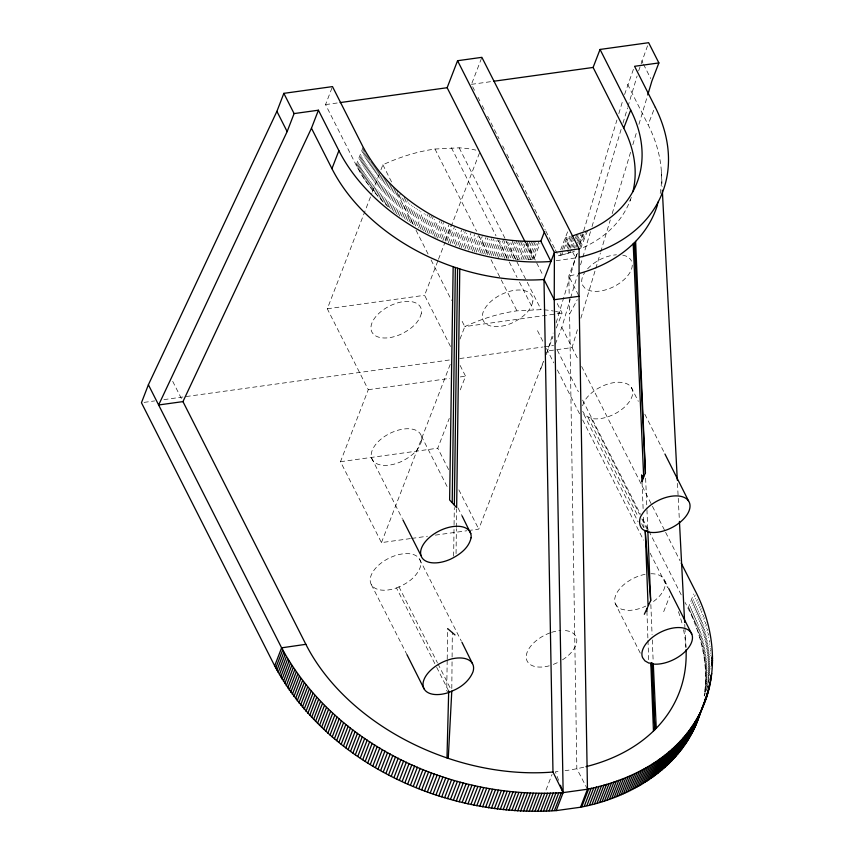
<?xml version="1.0" encoding="UTF-8"?>
<svg xmlns="http://www.w3.org/2000/svg" width="854" height="854" viewBox="0 0 854 854"><rect width="100%" height="100%" fill="white"/><g stroke="black" fill="none" stroke-linecap="round" stroke-linejoin="round"><path stroke-width="0.64" stroke-dasharray="4.27 3.2" d="M707.913 686.36L704.208 695.957C709.226 663.729 700.461 630.764 685.079 602.465M451.809 688.516L452.086 658.359M452.097 657.057L452.321 632.152M456.057 553.584L456.378 528.669M456.399 527.356L456.634 508.984M453.645 556.157L454.061 525.947M454.072 524.634L454.307 507.564M447.186 660.398L446.727 690.833L449.321 692.306M447.208 659.074L447.677 628.64M546.357 354.538L553.093 333.081M556.157 322.876L577.55 251.428M579.46 245.055L583.282 232.299M583.666 231.018L616.919 120.03M618.83 113.646L623.025 99.619M624.562 94.516L633.636 68.704M555.335 344.141L561.825 327.338L570.226 299.274M570.611 297.993L577.485 275.031M580.549 264.825L582.46 258.442M582.844 257.171L590.488 231.658M592.014 226.556L621.434 128.313M622.972 123.211L627.551 107.903M627.936 106.633L637.105 76.006M638.632 70.903L648.634 42.7M577.411 329.708L572.063 347.567L547.745 350.941M580.859 318.222L595.377 269.747M595.761 268.466L600.341 253.158M600.725 251.887L610.279 219.99M612.19 213.607L630.914 151.094M632.825 144.721L637.031 130.683M638.941 124.3L647.353 96.235M577.368 253.328L568.796 276.055L569.212 295.836M397.697 190.922L390.748 208.931C376.795 196.516 364.658 181.859 356.203 165.153L325.545 104.604L332.494 86.606M356.203 165.153L363.153 147.155M357.015 166.733L363.964 148.735M357.794 168.185L364.733 150.187M358.584 169.636L365.064 152.834M359.406 171.078L366.345 153.079M360.239 172.519L367.188 154.521M361.103 173.96L368.053 155.951M361.989 175.38L368.928 157.382M362.897 176.81L369.835 158.812M363.815 178.23L370.305 161.427M364.765 179.65L371.714 161.641M365.736 181.059L372.686 163.05M366.729 182.457L373.678 164.459M367.743 183.856L374.692 165.857M368.779 185.243L375.717 167.245M369.835 186.631L376.774 168.633M370.903 188.008L377.852 170.01M372.002 189.374L378.952 171.376M410.379 538.596L381.46 542.61L340.49 461.704L368.277 389.702L327.306 308.796L371.864 193.346M372.344 192.097L379.048 174.718M380.959 169.754L382.88 164.79A115.973 64.53 -26.9 0 1 434.985 149.034L459.174 147.838A115.973 64.53 -26.9 0 1 475.838 150.123M373.113 190.741L380.062 172.743M374.255 192.097L380.735 175.294M375.408 193.442L382.357 175.444M376.582 194.787L383.531 176.778M377.778 196.11L384.727 178.112M378.995 197.434L385.933 179.436M380.222 198.747L387.172 180.749M381.471 200.06L388.421 182.051M382.741 201.352L389.691 183.354M384.033 202.644L390.983 184.635M385.346 203.914L392.285 185.916M386.67 205.184L393.609 187.186M388.004 206.444L394.954 188.446M389.371 207.693L396.32 189.684M392.135 210.148L398.156 194.552M393.555 211.365L400.494 193.367M394.975 212.571L400.996 196.975M396.427 213.767L402.447 198.16M397.879 214.941L404.828 196.943M399.362 216.115L405.842 199.313M401.316 216.073L407.337 200.476M402.821 217.215L408.372 202.814M404.337 218.357L409.899 203.946M405.874 219.478L411.436 205.077M407.433 220.578L412.984 206.177M408.991 221.677L414.553 207.276M410.571 222.755L416.133 208.355M412.162 223.823L417.723 209.422M413.774 224.88L419.325 210.479M415.386 225.926L420.947 211.525M471.931 83.116L481.88 57.335M417.489 225.755L422.581 212.55M418.663 227.965L424.224 213.564M420.328 228.968L425.879 214.567M421.993 229.95L428.014 214.354M423.669 230.922L429.69 215.325M425.367 231.882L431.387 216.286M427.064 232.822L433.085 217.226M428.783 233.75L434.344 219.35M430.971 233.462L436.063 220.268M432.7 234.359L437.803 221.154M433.992 236.441L440.002 220.844M435.743 237.305L441.764 221.709M437.504 238.159L443.525 222.552M439.746 237.786L444.838 224.591M441.529 238.608L446.621 225.413M442.852 240.614L448.873 225.008M445.115 240.198L450.666 225.798M450.496 346.446L424.587 295.292L437.995 260.523M438.476 259.285L445.18 241.906M445.66 240.668L479.67 152.524M446.92 240.967L452.012 227.762M448.275 242.92L454.285 227.313M450.09 243.657L455.652 229.256M452.385 243.176L457.477 229.972M454.221 243.87L459.313 230.676M455.598 245.76L461.619 230.164M457.904 245.226L463.466 230.826M459.292 247.084L465.313 231.477M461.149 247.713L466.711 233.313M463.476 247.126L468.568 233.921M464.886 248.93L470.906 233.323M467.223 248.3L472.315 235.106M468.632 250.073L474.653 234.466M470.97 249.411L476.073 236.216M472.39 251.14L478.411 235.533M474.28 251.652L479.841 237.252M476.169 252.133L482.19 236.537M478.528 251.407L483.62 238.213M479.959 253.062L485.979 237.465M481.848 253.499L487.869 237.903M483.748 253.916L489.31 239.515M485.648 254.311L491.669 238.714M487.549 254.695L493.569 239.088M489.449 255.058L495 240.657M491.349 255.399L497.37 239.793M381.46 542.61L450.442 363.847M460.018 339.017L464.811 326.602L461.203 319.46M493.249 255.72L499.27 240.123M495.149 256.029L500.7 241.618M497.039 256.307L503.529 239.504M498.48 257.78L504.96 240.977M500.839 256.819L506.86 241.223M502.728 257.054L508.29 242.653M504.159 258.463L510.18 242.856M506.048 258.655L512.998 240.647M507.938 258.826L514.418 242.024M510.286 257.769L516.766 240.977M448.617 469.615L437.771 448.201L449.268 418.407M460.285 389.851L465.558 376.198L460.135 365.491M512.165 257.908L518.645 241.106M520.524 241.223L513.574 259.221L519.179 259.445L525.199 243.838M515.453 259.317L522.392 241.308M517.321 259.392L523.331 243.785M521.036 259.477L527.986 241.479M522.894 259.499L529.832 241.49M531.69 241.49L524.74 259.488L533.878 259.189L539.899 243.593M526.576 259.467L533.526 241.468M528.412 259.435L535.362 241.426M530.249 259.37L536.269 243.764M532.063 259.285L539.013 241.287M560.672 249.795L567.91 231.039M558.356 255.794L560.032 255.41L561.879 250.606M562.348 249.411L566.971 237.401L570.28 236.579L565.647 248.578M560.032 255.41L561.686 255.004L563.544 250.201M564.003 249.005L568.636 237.006M567.28 248.14L571.913 236.142M561.686 255.004L566.586 253.681L567.974 250.083M568.444 248.877L573.066 236.878M566.586 253.681L568.198 253.2L569.586 249.603M570.045 248.407L573.29 240.006M568.198 253.2L569.789 252.709L574.881 239.504M575.34 238.309L576.738 234.711M573.215 247.393L574.144 244.991M576.461 238.992L578.318 234.199M574.326 248.066L575.254 245.664M577.101 240.86L579.877 233.665M575.874 247.511L577.261 243.913M577.731 242.717L580.966 234.316M578.798 243.347L582.044 234.946M579.866 243.966L583.57 234.359M579.983 246.955L586.004 231.359M587.499 230.74L580.549 248.738A150.112 106.142 21.1 0 0 630.433 199.697M468.216 530.569L478.742 529.106L543.411 361.509M546.763 352.819L552.986 336.679M556.338 327.989L562.092 313.098L556.061 301.195M540.795 368.939L543.582 361.744M660.206 193.442A177.365 125.41 21.1 0 0 648.101 124.759L655.05 106.761M629.942 201L631.33 197.391M546.026 790.025L552.047 774.429M663.707 611.667L669.717 596.06M688.089 608.422L693.64 594.021M689.146 610.546L695.167 594.939M690.235 612.798L695.786 598.398M691.281 615.061L697.302 599.455M692.295 617.325L698.316 601.728M693.277 619.598L699.298 603.991M694.217 621.861L700.237 606.265M695.124 624.135L701.145 608.539M695.989 626.42L702.009 610.813M696.821 628.693L702.383 614.293M697.622 630.978L703.632 615.371M698.38 633.252L704.401 617.655M699.095 635.536L704.657 621.136M699.778 637.821L705.799 622.214M700.429 640.105L706.45 624.498M701.038 642.379L706.589 627.978M701.604 644.663L707.624 629.056M702.137 646.937L707.699 632.536M702.639 649.221L708.649 633.615M703.088 651.495L708.649 637.095M703.515 653.769L708.606 640.564M703.888 656.032L709.909 640.436M704.24 658.306L709.791 643.895M704.539 660.558L710.101 646.158M704.806 662.821L710.368 648.421M705.041 665.074L711.051 649.478M705.223 667.326L710.784 652.926M705.383 669.568L710.934 655.167M705.489 671.81L709.663 661.007M705.564 674.041L709.738 663.238M705.607 676.272L709.77 665.469M705.596 678.492L710.229 666.483M705.564 680.702L711.115 666.301M705.479 682.901L711.04 668.501M705.361 685.1L709.994 673.101M705.212 687.289L708.916 677.692M705.02 689.466L708.724 679.869M704.785 691.644L708.948 680.841M704.507 693.8L707.752 685.399M582.535 405.757L584.531 401.038A27.285 15.18 -26.9 0 1 620.121 382.282A27.285 15.18 -26.9 0 1 628.138 403.28A27.285 15.18 -26.9 0 1 591.149 418.375L585.086 415.364L582.716 411.372M587.467 789.235L576.834 768.717L569.597 314.069L577.272 299.615M562.519 659.811C568.412 656.118 573.685 650.972 576.183 644.364A27.285 15.18 -26.9 0 0 563.266 630.455M396.491 587.947C406.355 584.136 416.122 577.742 420.147 567.526A27.285 15.18 -26.9 0 0 398.85 554.588A27.285 15.18 -26.9 0 0 370.209 579.322A27.285 15.18 -26.9 0 0 396.491 587.947L436.095 666.131M553.349 664.412L559.039 661.967M572.938 251.663L574.486 251.119M569.789 252.709L571.369 252.197M566.971 237.401L565.305 237.786L571.988 250.756M556.135 260.726L577.731 257.62M325.545 104.604L338.76 102.768M471.461 84.343L492.384 81.44M327.306 308.796L424.587 295.292M144.091 402.383L154.659 400.921M163.904 399.629L450.528 359.833M459.772 358.541L542.984 346.991M544.308 346.809L553.552 345.518M368.277 389.702L449.78 378.386M460.295 376.924L465.558 376.198M340.49 461.704L437.771 448.201M411.692 538.415L427.47 536.227M435.359 535.127L466.903 530.75M555.538 311.432A115.973 64.53 -26.9 0 1 562.092 313.098L464.811 326.602A115.973 64.53 -26.9 0 1 516.926 310.845L541.116 309.65A115.973 64.53 -26.9 0 1 553.253 310.995M572.596 251.941L575.628 257.833M421.374 436.095L448.393 489.075M458 507.916L462.206 516.158M419.613 559.221L461.341 641.098M371.319 584.606L407.091 654.911M641.696 60.698L642.902 63.079M643.5 64.274L650.727 78.547M627.615 84.3L648.101 124.759M578.436 295.089L568.796 276.055A177.365 125.41 21.1 0 0 576.663 274.198M472.657 86.702L474.461 90.257M478.048 97.345L479.852 100.889M482.243 105.629L485.243 111.532M487.645 116.261L499.024 138.732M502.622 145.831L504.426 149.375M506.817 154.104L509.817 160.018M512.208 164.747L514.012 168.291M516.403 173.02L519.403 178.934M521.805 183.663L530.793 201.395M531.391 202.579L545.172 229.779M545.77 230.964L554.758 248.695M555.367 249.88L557.16 253.424M526.544 242.899L543.411 276.205M561.825 327.338L578.66 360.601M581.659 366.515L651.848 505.12M652.445 506.305L665.042 531.188M665.64 532.373L680.04 560.8M459.174 147.838L506.166 240.647M506.774 241.831L526.651 281.094M527.249 282.29L541.116 309.65M557.288 350.097L578.382 391.762M582.599 400.099L640.468 514.375M642.881 519.136L648.303 529.854M648.912 531.049L682.058 596.519M451.403 147.721L495.982 235.768M498.394 240.518L508.632 260.748M509.24 261.943L517.065 277.411M519.478 282.162L533.334 309.532M537.508 330.712L543.528 342.614M546.539 348.56L553.766 362.843M557.384 369.985L579.674 413.998M582.684 419.954L643.542 540.123M650.161 553.211L667.636 587.712M434.985 149.034L476.564 231.124M478.966 235.885L488.605 254.93M491.018 259.68L500.657 278.724M501.255 279.909L516.926 310.845M382.88 164.79L392.52 183.823M397.334 193.346L413.603 225.467M416.015 230.228L428.665 255.218M431.078 259.968L451.563 300.427M458.854 489.844L478.742 529.106M371.597 458.032L402.309 518.688M398.946 586.783L437.376 662.672M437.974 663.857L451.19 689.947M436.693 667.316L448.692 691.003M172.721 381.375L181.753 399.224M631.213 387.278L638.312 401.327M644.823 414.201L664.348 452.823M526.107 243.817L533.878 259.189M591.149 418.375L639.475 514.225M641.856 518.954L647.225 529.608M587.926 417.168L638.066 516.595M641.653 523.705L643.446 527.249M583.794 414.211L638.119 521.922M664.572 580.293L668.116 587.317M645.069 574.347A27.285 15.18 -26.9 0 0 615.35 603.799L640.756 654.057M615.35 603.799L617.709 607.034L621.573 609.254L626.697 610.29A27.285 15.18 -26.9 0 0 645.805 606.094M558.601 780.375L555.42 771.813A204.65 144.71 21.1 0 0 560.267 771.301M661.37 171.622L662.149 186.642M677.468 483.375L679.368 520.065M684.759 624.434L684.897 627.092M684.929 627.786L685.997 648.378M645.635 478.197L646.894 508.44M646.948 509.753L647.77 529.469M650.844 604.525L652.082 634.671M652.296 639.913L653.214 662.181M642.016 481.859L643.147 509.347M643.468 517.204L643.905 527.676M646.916 611.24L647.919 639.144M647.972 640.479L648.698 660.42M569.266 298.473L569.597 314.069M583.72 767.212A204.65 144.71 21.1 0 1 565.07 770.692M678.418 611.667A204.65 144.71 21.1 0 1 682.634 625.758M683.542 629.782A204.65 144.71 21.1 0 1 685.965 647.738M549.229 665.821A27.285 15.18 -26.9 0 1 526.224 656.534A27.285 15.18 -26.9 0 1 550.488 632.729M551.588 632.355A27.285 15.18 -26.9 0 1 560.864 630.508M650.908 573.739A27.285 15.18 -26.9 0 1 665.245 583.474A27.285 15.18 -26.9 0 1 651.976 602.572M632.28 265.135A27.285 15.18 -26.9 0 1 616.289 285.289A27.285 15.18 -26.9 0 1 588.822 290.339L584.894 288.172L582.46 284.98A27.285 15.18 -26.9 0 1 584.659 272.618M587.605 268.818A27.285 15.18 -26.9 0 1 616.439 254.802M622.715 255.132A27.285 15.18 -26.9 0 1 631.533 261.132M421.684 440.258C419.431 450.677 410.037 457.317 400.974 461.726A27.285 15.18 -26.9 0 1 371.298 456.719A27.285 15.18 -26.9 0 1 396.373 430.715A27.285 15.18 -26.9 0 1 421.684 440.258M421.385 313.226C418.866 323.634 409.354 330.22 400.206 334.565A27.285 15.18 -26.9 0 1 370.999 329.003A27.285 15.18 -26.9 0 1 396.64 303.159A27.285 15.18 -26.9 0 1 421.385 313.226M532.768 301.878C530.249 312.286 520.737 318.884 511.589 323.218A27.285 15.18 -26.9 0 1 482.382 317.656A27.285 15.18 -26.9 0 1 508.023 291.812A27.285 15.18 -26.9 0 1 532.768 301.878"/><path stroke-width="1.28" d="M457.563 60.719L544.297 232.192L540.828 241.191C471.141 244.372 396.961 209.774 363.153 147.155L332.494 86.606L283.848 93.353L276.909 111.362L148.393 384.748L141.454 402.746L274.668 665.832C328.256 764.608 446.396 817.833 556.21 810.606L580.528 807.233L587.467 789.235L579.033 296.285L579.097 248.834L481.88 57.335L457.563 60.719L447.144 87.716L525.509 242.632M148.393 384.748L281.606 647.834C335.195 746.609 453.346 799.835 563.149 792.608L587.467 789.235C631.522 780.278 675.994 757.349 698.124 716.517C719.965 677.692 715.204 628.886 695.039 590.424L681.236 563.17M453.164 266.747L459.762 268.925L456.655 507.682L449.62 499.942L453.164 266.747A177.365 125.41 21.1 0 1 331.95 168.665L311.464 128.207L318.414 110.209L294.096 113.582L287.147 131.58L158.641 404.977L182.959 401.604L311.464 128.207M452.214 502.472L455.353 267.494M454.339 504.938L457.563 268.22M446.984 757.925L448.66 692.316M556.21 810.606L563.149 792.608L552.976 772.027A204.65 144.71 21.1 0 1 448.254 758.363L451.787 691.132C460.861 687.662 469.273 681.033 472.977 671.874A27.285 15.18 -26.9 0 0 451.691 658.936A27.285 15.18 -26.9 0 0 423.04 683.68A27.285 15.18 -26.9 0 0 449.321 692.306L451.787 691.132M647.727 94.965L651.933 80.927L658.882 62.929L648.634 42.7L600.052 49.447L593.103 67.445L623.751 128.068A150.112 106.142 21.1 0 1 632.889 191.723M643.073 478.518L642.016 481.859L641.621 475.198L643.692 476.906L643.073 478.518L641.621 475.198M700.365 712.78C684.673 765.622 632.077 797.422 580.528 807.233M644.332 614.272L650.684 600.597L647.876 532.106M331.95 168.665L338.899 150.656L318.414 110.209M274.668 665.832L281.606 647.834L305.86 644.322A204.65 144.71 21.1 0 0 445.713 757.498L448.254 758.363M275.757 667.945L282.695 649.947M276.942 670.187L283.891 652.189M278.169 672.429L285.119 654.431M279.439 674.66L286.378 656.662M280.731 676.88L287.681 658.882M282.066 679.101L289.015 661.103M283.432 681.311L290.371 663.312M284.83 683.51L291.78 665.512M286.261 685.709L293.21 667.711M287.723 687.897L294.673 669.888M289.228 690.075L296.178 672.077M290.755 692.242L297.704 674.244M292.324 694.398L299.274 676.4M293.925 696.554L300.864 678.546M295.548 698.689L302.497 680.691M297.213 700.814L304.163 682.816M298.911 702.938L305.849 684.929M300.629 705.041L307.579 687.043M302.391 707.133L309.329 689.135M304.173 709.215L311.123 691.217M305.988 711.286L312.938 693.288M307.835 713.346L314.784 695.348M309.714 715.396L316.653 697.387M311.614 717.424L318.563 699.426M313.546 719.442L320.496 701.444M315.51 721.449L322.46 703.44M317.507 723.434L324.456 705.436M319.524 725.409L326.474 707.4M321.574 727.362L328.523 709.364M323.645 729.305L330.594 711.307M325.748 731.237L332.697 713.239M327.872 733.148L334.821 715.15M330.028 735.038L336.978 717.04M332.217 736.917L339.155 718.919M334.416 738.785L341.365 720.776M336.647 740.621L343.596 722.623M338.91 742.446L345.849 724.448M341.184 744.261L348.133 726.252M343.489 746.044L350.439 728.046M345.817 747.816L352.766 729.818M348.176 749.566L355.115 731.568M350.546 751.306L357.495 733.298M352.937 753.014L359.886 735.016M355.36 754.712L362.309 736.703M357.805 756.377L364.743 738.379M360.26 758.032L367.209 740.034M362.747 759.665L369.686 741.667M365.245 761.277L372.195 743.268M367.764 762.868L374.714 744.859M370.305 764.426L377.254 746.428M372.867 765.974L379.816 747.976M375.45 767.5L382.4 749.502M623.751 128.068L630.69 110.07L600.052 49.447M378.044 769.006L384.994 750.997M380.66 770.479L387.609 752.481M383.297 771.931L390.246 753.933M385.944 773.372L392.893 755.363M388.613 774.781L395.551 756.772M391.292 776.169L398.242 758.16M393.993 777.524L400.932 759.526M396.704 778.859L403.643 760.861M399.426 780.172L406.376 762.174M402.17 781.463L409.109 763.465M404.924 782.734L411.863 764.725M407.689 783.972L414.638 765.963M410.464 785.178L417.414 767.18M413.261 786.374L420.2 768.376M416.058 787.537L423.008 769.529M418.876 788.669L425.826 770.671M421.705 789.779L428.644 771.781M424.534 790.868L431.483 772.87M427.384 791.925L434.334 773.927M430.235 792.96L437.184 774.962M433.095 793.964L440.045 775.966M435.967 794.946L442.916 776.937M438.849 795.896L445.799 777.898M441.742 796.814L448.681 778.816M444.635 797.711L451.574 779.713M447.528 798.586L454.477 780.588M450.432 799.429L457.381 781.421M453.346 800.241L460.295 782.243M456.26 801.031L463.21 783.022M459.185 801.789L466.124 783.78M462.11 802.514L469.049 784.516M465.035 803.219L471.974 785.21M467.96 803.892L474.909 785.883M470.896 804.532L477.834 786.534M473.831 805.151L480.77 787.142M476.767 805.738L483.706 787.73M479.702 806.293L486.641 788.295M482.638 806.816L489.577 788.818M485.574 807.318L492.512 789.32M488.509 807.788L495.448 789.79M491.434 808.226L498.384 790.228M494.37 808.642L501.319 790.644M497.306 809.026L504.244 791.028M500.23 809.378L507.169 791.38M503.155 809.699L510.094 791.701M506.07 809.998L513.019 791.989M508.984 810.254L515.933 792.256M511.898 810.489L518.848 792.491M514.802 810.702L521.751 792.693M517.705 810.873L524.655 792.875M520.598 811.022L527.548 793.014M523.491 811.129L530.43 793.131M526.363 811.215L533.312 793.217M529.234 811.279L536.184 793.27M532.106 811.3L539.045 793.302M534.956 811.3L541.906 793.291M537.806 811.257L544.745 793.259M540.635 811.193L547.585 793.195M543.464 811.108L550.414 793.099M546.282 810.98L553.232 792.982M549.09 810.83L556.029 792.822M551.876 810.649L558.826 792.64M554.492 810.446L561.441 792.448M581.852 806.646L588.801 788.648M584.317 806.144L591.267 788.135M586.911 805.578L593.861 787.569M589.495 804.98L596.444 786.982M592.057 804.361L599.006 786.353M594.608 803.699L601.547 785.701M597.127 803.027L604.077 785.018M599.636 802.312L606.575 784.314M602.113 801.575L609.062 783.577M604.579 800.817L611.528 782.808M607.023 800.017L613.973 782.018M609.446 799.195L616.385 781.196M611.838 798.351L618.787 780.342M614.218 797.476L621.168 779.467M616.567 796.568L623.516 778.57M618.904 795.629L625.843 777.631M621.21 794.679L628.149 776.67M623.495 793.686L630.433 775.688M625.747 792.672L632.697 774.674M627.978 791.637L634.928 773.639M630.188 790.569L637.137 772.571M632.376 789.48L639.326 771.482M634.533 788.359L641.482 770.361M636.668 787.217L643.606 769.219M638.771 786.043L645.709 768.045M640.842 784.847L647.791 766.849M642.891 783.63L649.841 765.632M644.919 782.381L651.869 764.383M646.916 781.111L653.854 763.113M648.88 779.819L655.829 761.811M650.812 778.496L657.761 760.498M652.723 777.151L659.672 759.153M654.602 775.784L661.551 757.786M656.448 774.386L663.398 756.388M658.274 772.977L665.213 754.979M660.057 771.536L667.006 753.538M661.818 770.073L668.767 752.075M663.547 768.589L670.486 750.591M665.245 767.084L672.183 749.075M666.91 765.547L673.849 747.549M668.543 763.999L675.482 746.001M670.134 762.43L677.083 744.421M671.703 760.829L678.652 742.831M711.585 658.445L712.514 656.043M673.24 759.217L680.19 741.208M711.628 660.665L712.546 658.263M674.745 757.573L681.695 739.575M711.617 662.885L712.546 660.484M676.219 755.918L683.157 737.92M711.585 665.095L712.503 662.693M677.649 754.242L684.598 736.244M679.058 752.545L685.997 734.536M680.424 750.826L687.374 732.828M681.759 749.086L688.708 731.088M683.061 747.325L690 729.327M710.806 676.037L711.734 673.646M684.321 745.553L691.27 727.555M710.069 679.4L711.457 675.802M685.559 743.759L692.498 725.761M710.218 680.36L711.147 677.959M686.755 741.945L693.694 723.946M709.877 682.495L710.806 680.094M687.908 740.119L694.857 722.11M709.034 685.826L710.421 682.229M689.039 738.272L695.978 720.264M708.606 687.95L709.994 684.353M690.128 736.404L697.067 718.406M707.678 691.26L709.535 686.456M691.185 734.515L698.124 716.517M706.717 694.558L709.034 688.559M692.199 732.615L699.148 714.617M693.181 730.704L700.131 712.706M704.796 700.248L708.5 690.64M694.121 728.772L707.923 692.722M695.039 726.829L707.315 694.782M695.903 724.865L706.664 696.821M635.622 241.404L645.41 472.935L643.692 476.906L633.198 243.828L635.622 241.404A177.365 125.41 21.1 0 0 657.537 204.661M686.061 649.713A204.65 144.71 21.1 0 1 656.256 728.259L653.459 731.056A204.65 144.71 21.1 0 1 585.972 766.668M571.913 236.142L587.499 230.74A150.112 106.142 21.1 0 0 630.69 110.07M579.097 248.834L554.406 252.496L543.987 279.504L552.976 772.027M340.084 102.587L447.144 87.716M493.697 81.258L593.103 67.445M658.882 62.929L634.565 66.302L655.05 106.761A177.365 125.41 21.1 0 1 579.706 257.171M579.033 296.285L554.235 299.733L543.987 279.504A177.365 125.41 21.1 0 1 520.075 279.792L517.855 279.674A177.365 125.41 21.1 0 1 459.762 268.925M648.069 605.294L645.229 530.804L648.464 532.01A27.285 15.18 -26.9 0 0 685.442 516.916A27.285 15.18 -26.9 0 0 677.425 495.918A27.285 15.18 -26.9 0 0 641.845 514.674C637.458 520.065 639.454 531.722 647.823 530.782M447.677 628.64L454.99 634.938M462.206 516.158L470.767 533.622M461.95 642.293L472.454 663.569M407.091 654.911L424.16 688.954M283.848 93.353L294.096 113.582M276.909 111.362L287.147 131.58M402.917 519.883L420.99 555.559M182.959 401.604L305.86 644.322M668.714 588.481L691.783 634.116M664.935 453.997L688.527 500.914M544.297 232.192L554.406 252.496L554.235 299.733L563.149 792.608L560.427 785.264M540.828 241.191L550.937 261.495A177.365 125.41 21.1 0 1 527.014 261.783L524.804 261.676A177.365 125.41 21.1 0 1 338.899 150.656M448.692 691.003L449.321 692.306M645.229 530.804L650.684 600.597M662.33 190.239L677.307 480.161M679.432 521.388L684.662 622.47M634.426 242.632L645.41 472.935M653.278 663.505L656.256 728.259M651.954 662.619L654.869 729.668L651.399 663.046L648.794 663.078L644.919 660.857L642.571 657.623A27.285 15.18 -26.9 0 1 667.903 629.259A27.285 15.18 -26.9 0 1 691.409 642.71A27.285 15.18 -26.9 0 1 653.908 664.113L650.844 663.483L653.459 731.056M646.82 608.582L646.916 611.24M633.198 243.828A177.365 125.41 21.1 0 1 578.596 273.675M658.445 201.501A177.365 125.41 21.1 0 1 658.007 203.092M471.077 537.785C468.835 548.204 459.431 554.844 450.368 559.253A27.285 15.18 -26.9 0 1 420.691 554.246A27.285 15.18 -26.9 0 1 445.767 528.242A27.285 15.18 -26.9 0 1 471.077 537.785"/></g></svg>
